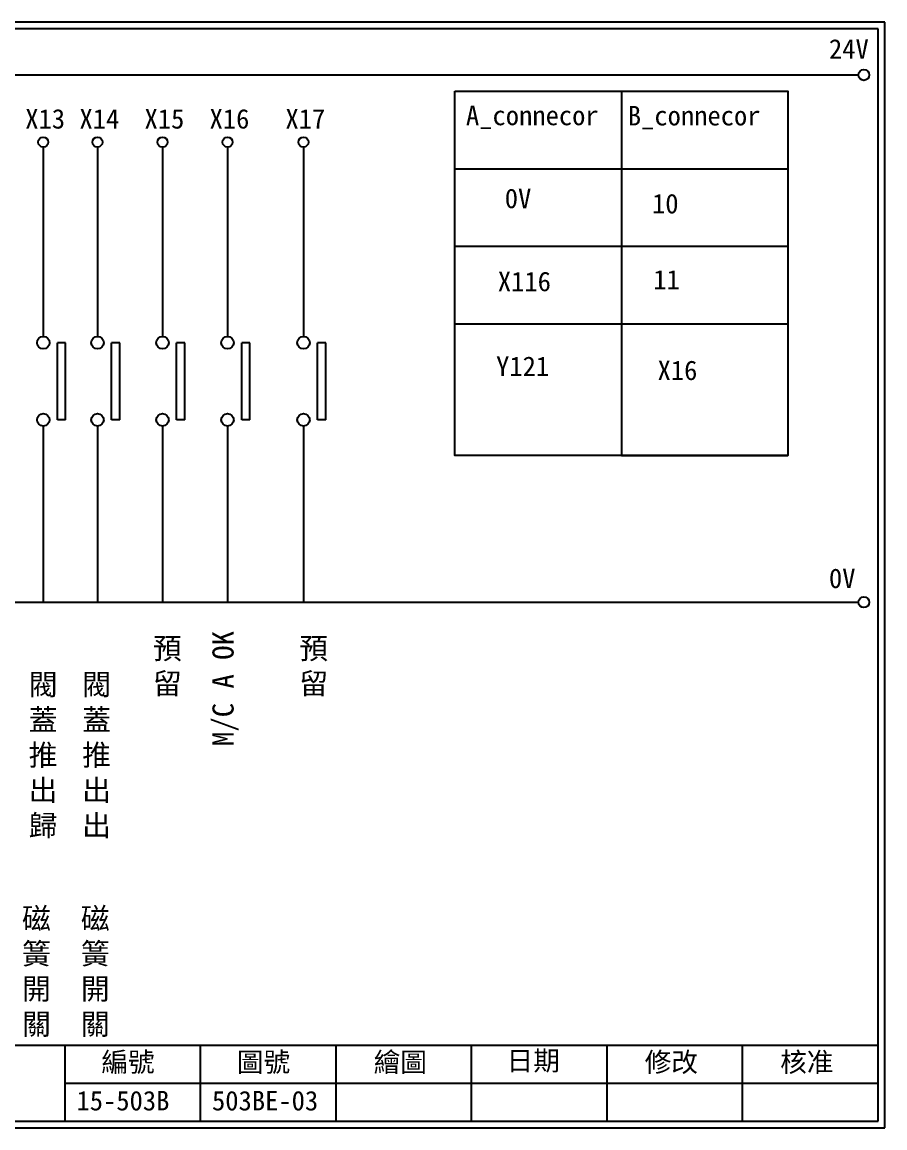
# Model space of a CAD drawing. Extents: x 325 to 612, y 3 to 207.
# Drawn here: x 453.1 to 612.3, y 3 to 207 of the extents above; entities that cross this region are included whole.
import ezdxf

# ---------------------------------------------------------------- set-up
doc = ezdxf.new("R2010")
doc.units = 0
doc.layers.get('0').update_dxf_attribs({"linetype": 'CONTINUOUS'})
doc.layers.add('圖框層', color=7, linetype='CONTINUOUS')
doc.layers.add('標尺寸層', color=3, linetype='CONTINUOUS')
doc.styles.add('CNS', font='romanc.shx', dxfattribs={"bigfont": 'chineset.shx'})
doc.styles.add('STSL', font='kaiu.ttf')

msp = doc.modelspace()

# ---------------------------------------------------------------- linework, layer by layer
for p, q in [((461.16, 147.83), (459.66, 147.83)), ((471.16, 147.83), (469.66, 147.83)), ((483.16, 147.83), (481.66, 147.83)), ((495.16, 147.83), (493.66, 147.83)), ((509.16, 147.83), (507.66, 147.83)), ((461.16, 133.6), (459.66, 133.6)), ((471.16, 133.6), (469.66, 133.6)), ((483.16, 133.6), (481.66, 133.6)), ((495.16, 133.6), (493.66, 133.6)), ((509.16, 133.6), (507.66, 133.6))]:
    msp.add_line(p, q)
for centre in [(608.44, 197.22), (608.44, 99.96)]:
    msp.add_circle(centre, 1)
at = {"layer": '圖框層', "color": 7}
for p, q in [((612.32, 206.97), (325.32, 206.97)), ((612.32, 3), (612.32, 206.97)), ((611.07, 205.72), (326.57, 205.72)), ((611.07, 4.25), (611.07, 205.72)), ((326.57, 18.25), (611.07, 18.25)), ((461.07, 4.25), (461.07, 18.25)), ((486.07, 4.25), (486.07, 18.25)), ((511.07, 4.25), (511.07, 18.25)), ((536.07, 4.25), (536.07, 18.25)), ((561.07, 4.25), (561.07, 18.25)), ((586.07, 4.25), (586.07, 18.25)), ((461.07, 11.25), (611.07, 11.25)), ((326.57, 4.25), (611.07, 4.25)), ((325.32, 3), (612.32, 3))]:
    msp.add_line(p, q, dxfattribs=at)
at = {"layer": '標尺寸層', "color": 7}
for p, q in [((329.84, 197.22), (607.44, 197.22)), ((457.05, 183.91), (457.05, 148.99)), ((467.05, 183.91), (467.05, 148.99)), ((479.05, 183.91), (479.05, 148.99)), ((491.05, 183.91), (491.05, 148.99)), ((505.05, 183.91), (505.05, 148.99)), ((459.66, 133.6), (459.66, 147.83)), ((461.16, 133.6), (461.16, 147.83)), ((469.66, 133.6), (469.66, 147.83)), ((471.16, 133.6), (471.16, 147.83)), ((481.66, 133.6), (481.66, 147.83)), ((483.16, 133.6), (483.16, 147.83)), ((493.66, 133.6), (493.66, 147.83)), ((495.16, 133.6), (495.16, 147.83)), ((507.66, 133.6), (507.66, 147.83)), ((509.16, 133.6), (509.16, 147.83)), ((457.05, 132.46), (457.05, 99.96)), ((457.05, 132.45), (457.05, 99.96)), ((467.05, 132.46), (467.05, 99.96)), ((467.05, 132.45), (467.05, 99.96)), ((479.05, 132.46), (479.05, 99.96)), ((479.05, 132.45), (479.05, 99.96)), ((491.05, 132.46), (491.05, 99.96)), ((491.05, 132.45), (491.05, 99.96)), ((505.05, 132.46), (505.05, 99.96)), ((505.05, 132.45), (505.05, 99.96)), ((330.05, 99.96), (607.44, 99.96))]:
    msp.add_line(p, q, dxfattribs=at)
at = {"layer": '標尺寸層'}
for p, q in [((563.7, 194.22), (563.7, 127)), ((533, 179.93), (594.41, 179.93)), ((533, 165.63), (594.41, 165.63)), ((533, 151.34), (594.41, 151.34)), ((563.7, 127), (533, 127)), ((563.7, 127), (594.41, 127)), ((594.41, 127), (563.7, 127))]:
    msp.add_line(p, q, dxfattribs=at)
msp.add_lwpolyline([(533, 194.22), (594.41, 194.22), (594.41, 127), (533, 127)], close=True, dxfattribs=at)
at = {"layer": '標尺寸層', "color": 7}
for centre, radius in [((457.05, 184.83), 0.92), ((467.05, 184.83), 0.92), ((479.05, 184.83), 0.92), ((491.05, 184.83), 0.92), ((505.05, 184.83), 0.92), ((457.05, 147.83), 1.15), ((467.05, 147.83), 1.15), ((479.05, 147.83), 1.15), ((491.05, 147.83), 1.15), ((505.05, 147.83), 1.15), ((457.05, 133.6), 1.15), ((467.05, 133.6), 1.15), ((479.05, 133.6), 1.15), ((491.05, 133.6), 1.15), ((505.05, 133.6), 1.15)]:
    msp.add_circle(centre, radius, dxfattribs=at)

# ---------------------------------------------------------------- texts
at = {"layer": '圖框層', "color": 4, "style": 'STSL'}
for s, p in [('24V', (602, 200.22)), ('X13', (453.73, 187.33)), ('X14', (463.73, 187.33)), ('X15', (475.73, 187.33)), ('X16', (487.73, 187.33)), ('X17', (501.73, 187.33)), ('A_connecor', (535.03, 187.95)), ('B_connecor', (564.89, 187.91)), ('0V', (542.19, 172.65)), ('10', (569.36, 171.69)), ('11', (569.59, 157.65)), ('X116', (540.91, 157.33)), ('Y121', (540.59, 141.69)), ('X16', (570.38, 140.94)), ('0V', (602, 102.58)), ('編號', (467.78, 13.34)), ('圖號', (492.78, 13.34)), ('繪圖', (518.01, 13.34)), ('日期', (542.54, 13.59)), ('修改', (568.01, 13.34)), ('核准', (593.01, 13.34)), ('15-503B', (463.18, 6.22)), ('503BE-03', (488.18, 6.22))]:
    msp.add_text(s, height=3.6, dxfattribs=at).set_placement(p)
at = {"layer": '標尺寸層', "color": 7, "insert": (490.69, 84.04), "char_height": 3.9, "width": 29.9575, "attachment_point": 5, "rotation": 90, "style": 'CNS'}
msp.add_mtext('{\\fDFKai-SB|b0|i0|c136|p65;M/C A OK}', dxfattribs=at)
at = {"layer": '標尺寸層', "color": 7, "char_height": 3.9, "attachment_point": 5, "style": 'CNS'}
for s, insert, width in [('{\\fDFKai-SB|b0|i0|c136|p65;預留}', (479.94, 87.99), 2.8481), ('{\\fDFKai-SB|b0|i0|c136|p65;預留}', (506.94, 87.99), 2.8481), ('{\\fDFKai-SB|b0|i0|c136|p65;閥蓋推出歸}', (457.02, 71.58), 4.9608), ('{\\fDFKai-SB|b0|i0|c136|p65;閥蓋推出出}', (466.88, 71.58), 4.9608), ('{\\fDFKai-SB|b0|i0|c136|p65;磁簧開關}', (455.79, 31.68), 4.9608), ('{\\fDFKai-SB|b0|i0|c136|p65;磁簧開關}', (466.65, 31.68), 4.9608)]:
    msp.add_mtext(s, dxfattribs=dict(at, insert=insert, width=width))

doc.saveas('drawing.dxf')
